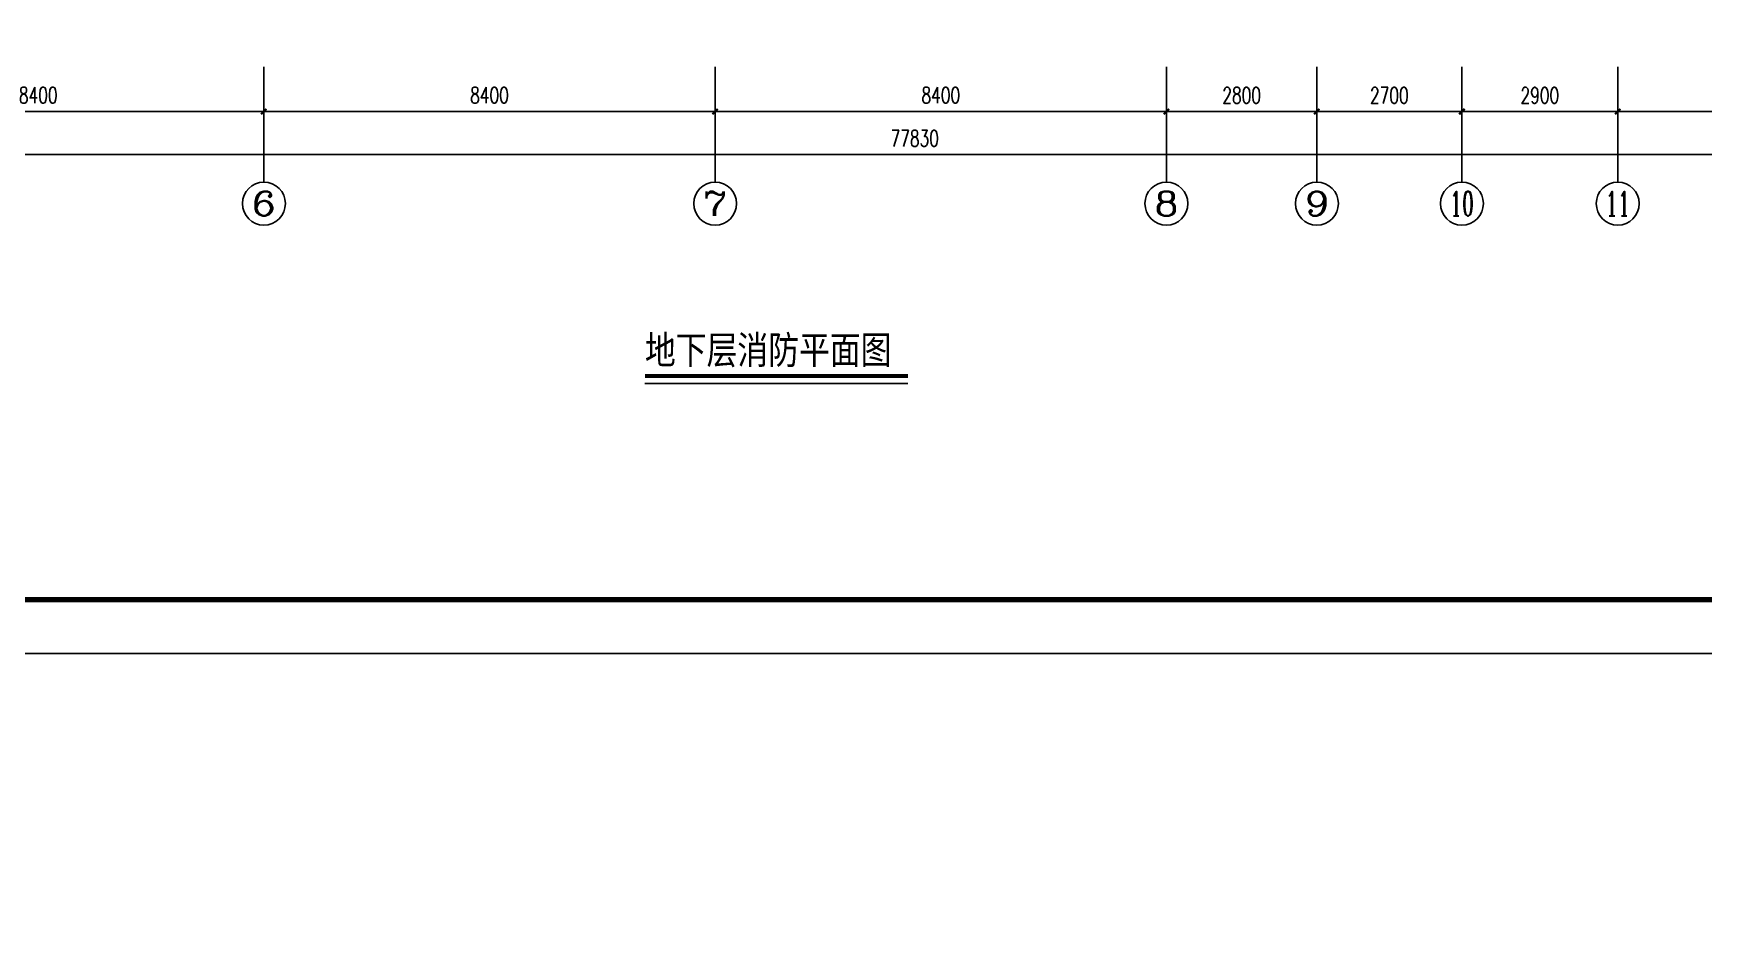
# Model space of a CAD drawing. Extents: x 2166032 to 5302137, y 581493 to 2416206.
# Drawn here: x 2587574 to 2618663, y 1240587 to 1257369 of the extents above; entities that cross this region are included whole.
import ezdxf
from ezdxf.enums import TextEntityAlignment as Align

# ---------------------------------------------------------------- set-up
doc = ezdxf.new("R2010")
doc.units = 0
doc.header["$LTSCALE"] = 1000
doc.header["$MEASUREMENT"] = 0
for name, color, linetype in [('AXIS', 3, 'Continuous'), ('AXIS_TEXT', 7, 'Continuous'), ('DIM_SYMB', 3, 'Continuous'), ('PUB_TITLE', 137, 'Continuous'), ('TEL_TEXT', 7, 'Continuous')]:
    doc.layers.add(name, color=color, linetype=linetype)
doc.styles.add('_TCH_AXIS', font='complex_.ttf')
doc.styles.add('COMPLEX', font='complex_.ttf')
doc.styles.add('DIM_FONT', font='simplex_.ttf', dxfattribs={"width": 0.7})
doc.styles.add('hz（黑）', font='simhei.ttf', dxfattribs={"width": 0.8})
doc.dimstyles.new('DIMN', dxfattribs={"dimtxt": 300, "dimasz": 100, "dimexe": 250, "dimexo": 300, "dimgap": 150, "dimtad": 1, "dimdec": 0, "dimzin": 0, "dimdsep": 46, "dimtxsty": 'DIM_FONT', "dimblk": 'ARCHTICK', "dimcen": 0.09, "dimclrt": 7, "dimazin": 2, "dimtfac": 1, "dimtdec": 0, "dimtix": 1, "dimtmove": 2, "dimatfit": 3, "dimldrblk": 'ARCHTICK', "dimfxl": 1, "dimtolj": 1, "dimtzin": 0, "dimarcsym": 0})

# ---------------------------------------------------------------- blocks, each defined once
blk = doc.blocks.new('_ArchTick')
at = {"color": 0, "linetype": 'ByBlock', "const_width": 0.4}
blk.add_lwpolyline([(-0.5, -0.5), (0.5, 0.5)], dxfattribs=at)
blk = doc.blocks.new('*D2653')
at = {"layer": 'AXIS', "color": 0, "lineweight": -2}
for p, q in [((2583464, 1256748), (2583464, 1255665)), ((2591864, 1256748), (2591864, 1255665)), ((2583464, 1255915), (2591864, 1255915))]:
    blk.add_line(p, q, dxfattribs=at)
at = {"layer": 'Defpoints', "color": 0}
for p in [(2583464, 1257048), (2591864, 1257048), (2591864, 1255915)]:
    blk.add_point(p, dxfattribs=at)
at = {"layer": 'AXIS', "color": 0, "lineweight": -2, "xscale": 100, "yscale": 100, "zscale": 100, "rotation": 180}
blk.add_blockref('_ArchTick', (2583464, 1255915), dxfattribs=at)
at = {"layer": 'AXIS', "color": 0, "lineweight": -2, "xscale": 100, "yscale": 100, "zscale": 100}
blk.add_blockref('_ArchTick', (2591864, 1255915), dxfattribs=at)
at = {"layer": 'AXIS', "color": 7, "insert": (2587664, 1256220), "char_height": 300, "attachment_point": 5, "style": 'DIM_FONT'}
blk.add_mtext('\\A1;8400', dxfattribs=at)
blk = doc.blocks.new('*D2654')
at = {"layer": 'AXIS', "color": 0, "lineweight": -2}
for p, q in [((2591864, 1256748), (2591864, 1255665)), ((2600264, 1256748), (2600264, 1255665)), ((2591864, 1255915), (2600264, 1255915))]:
    blk.add_line(p, q, dxfattribs=at)
at = {"layer": 'Defpoints', "color": 0}
for p in [(2591864, 1257048), (2600264, 1257048), (2600264, 1255915)]:
    blk.add_point(p, dxfattribs=at)
at = {"layer": 'AXIS', "color": 0, "lineweight": -2, "xscale": 100, "yscale": 100, "zscale": 100, "rotation": 180}
blk.add_blockref('_ArchTick', (2591864, 1255915), dxfattribs=at)
at = {"layer": 'AXIS', "color": 0, "lineweight": -2, "xscale": 100, "yscale": 100, "zscale": 100}
blk.add_blockref('_ArchTick', (2600264, 1255915), dxfattribs=at)
at = {"layer": 'AXIS', "color": 7, "insert": (2596064, 1256220), "char_height": 300, "attachment_point": 5, "style": 'DIM_FONT'}
blk.add_mtext('\\A1;8400', dxfattribs=at)
blk = doc.blocks.new('*D2655')
at = {"layer": 'AXIS', "color": 0, "lineweight": -2}
for p, q in [((2600264, 1256748), (2600264, 1255665)), ((2608664, 1256748), (2608664, 1255665)), ((2600264, 1255915), (2608664, 1255915))]:
    blk.add_line(p, q, dxfattribs=at)
at = {"layer": 'Defpoints', "color": 0}
for p in [(2600264, 1257048), (2608664, 1257048), (2608664, 1255915)]:
    blk.add_point(p, dxfattribs=at)
at = {"layer": 'AXIS', "color": 0, "lineweight": -2, "xscale": 100, "yscale": 100, "zscale": 100, "rotation": 180}
blk.add_blockref('_ArchTick', (2600264, 1255915), dxfattribs=at)
at = {"layer": 'AXIS', "color": 0, "lineweight": -2, "xscale": 100, "yscale": 100, "zscale": 100}
blk.add_blockref('_ArchTick', (2608664, 1255915), dxfattribs=at)
at = {"layer": 'AXIS', "color": 7, "insert": (2604464, 1256220), "char_height": 300, "attachment_point": 5, "style": 'DIM_FONT'}
blk.add_mtext('\\A1;8400', dxfattribs=at)
blk = doc.blocks.new('*D2656')
at = {"layer": 'AXIS', "color": 0, "lineweight": -2}
for p, q in [((2608664, 1256748), (2608664, 1255665)), ((2611464, 1256748), (2611464, 1255665)), ((2608664, 1255915), (2611464, 1255915))]:
    blk.add_line(p, q, dxfattribs=at)
at = {"layer": 'Defpoints', "color": 0}
for p in [(2608664, 1257048), (2611464, 1257048), (2611464, 1255915)]:
    blk.add_point(p, dxfattribs=at)
at = {"layer": 'AXIS', "color": 0, "lineweight": -2, "xscale": 100, "yscale": 100, "zscale": 100, "rotation": 180}
blk.add_blockref('_ArchTick', (2608664, 1255915), dxfattribs=at)
at = {"layer": 'AXIS', "color": 0, "lineweight": -2, "xscale": 100, "yscale": 100, "zscale": 100}
blk.add_blockref('_ArchTick', (2611464, 1255915), dxfattribs=at)
at = {"layer": 'AXIS', "color": 7, "insert": (2610064, 1256217), "char_height": 300, "attachment_point": 5, "style": 'DIM_FONT'}
blk.add_mtext('\\A1;2800', dxfattribs=at)
blk = doc.blocks.new('*D2657')
at = {"layer": 'AXIS', "color": 0, "lineweight": -2}
for p, q in [((2611464, 1256748), (2611464, 1255665)), ((2614164, 1256748), (2614164, 1255665)), ((2611464, 1255915), (2614164, 1255915))]:
    blk.add_line(p, q, dxfattribs=at)
at = {"layer": 'Defpoints', "color": 0}
for p in [(2611464, 1257048), (2614164, 1257048), (2614164, 1255915)]:
    blk.add_point(p, dxfattribs=at)
at = {"layer": 'AXIS', "color": 0, "lineweight": -2, "xscale": 100, "yscale": 100, "zscale": 100, "rotation": 180}
blk.add_blockref('_ArchTick', (2611464, 1255915), dxfattribs=at)
at = {"layer": 'AXIS', "color": 0, "lineweight": -2, "xscale": 100, "yscale": 100, "zscale": 100}
blk.add_blockref('_ArchTick', (2614164, 1255915), dxfattribs=at)
at = {"layer": 'AXIS', "color": 7, "insert": (2612814, 1256217), "char_height": 300, "attachment_point": 5, "style": 'DIM_FONT'}
blk.add_mtext('\\A1;2700', dxfattribs=at)
blk = doc.blocks.new('*D2658')
at = {"layer": 'AXIS', "color": 0, "lineweight": -2}
for p, q in [((2614164, 1256748), (2614164, 1255665)), ((2617064, 1256748), (2617064, 1255665)), ((2614164, 1255915), (2617064, 1255915))]:
    blk.add_line(p, q, dxfattribs=at)
at = {"layer": 'Defpoints', "color": 0}
for p in [(2614164, 1257048), (2617064, 1257048), (2617064, 1255915)]:
    blk.add_point(p, dxfattribs=at)
at = {"layer": 'AXIS', "color": 0, "lineweight": -2, "xscale": 100, "yscale": 100, "zscale": 100, "rotation": 180}
blk.add_blockref('_ArchTick', (2614164, 1255915), dxfattribs=at)
at = {"layer": 'AXIS', "color": 0, "lineweight": -2, "xscale": 100, "yscale": 100, "zscale": 100}
blk.add_blockref('_ArchTick', (2617064, 1255915), dxfattribs=at)
at = {"layer": 'AXIS', "color": 7, "insert": (2615614, 1256217), "char_height": 300, "attachment_point": 5, "style": 'DIM_FONT'}
blk.add_mtext('\\A1;2900', dxfattribs=at)
blk = doc.blocks.new('*D2659')
at = {"layer": 'AXIS', "color": 0, "lineweight": -2}
for p, q in [((2617064, 1256748), (2617064, 1255665)), ((2625464, 1256748), (2625464, 1255665)), ((2617064, 1255915), (2625464, 1255915))]:
    blk.add_line(p, q, dxfattribs=at)
at = {"layer": 'Defpoints', "color": 0}
for p in [(2617064, 1257048), (2625464, 1257048), (2625464, 1255915)]:
    blk.add_point(p, dxfattribs=at)
at = {"layer": 'AXIS', "color": 0, "lineweight": -2, "xscale": 100, "yscale": 100, "zscale": 100, "rotation": 180}
blk.add_blockref('_ArchTick', (2617064, 1255915), dxfattribs=at)
at = {"layer": 'AXIS', "color": 0, "lineweight": -2, "xscale": 100, "yscale": 100, "zscale": 100}
blk.add_blockref('_ArchTick', (2625464, 1255915), dxfattribs=at)
at = {"layer": 'AXIS', "color": 7, "insert": (2621264, 1256220), "char_height": 300, "attachment_point": 5, "style": 'DIM_FONT'}
blk.add_mtext('\\A1;8400', dxfattribs=at)
blk = doc.blocks.new('*D2663')
at = {"layer": 'AXIS', "color": 0, "lineweight": -2}
for p, q in [((2565064, 1256448), (2565064, 1254865)), ((2642894, 1256448), (2642894, 1254865)), ((2565064, 1255115), (2642894, 1255115))]:
    blk.add_line(p, q, dxfattribs=at)
at = {"layer": 'Defpoints', "color": 0}
for p in [(2565064, 1256748), (2642894, 1256748), (2642894, 1255115)]:
    blk.add_point(p, dxfattribs=at)
at = {"layer": 'AXIS', "color": 0, "lineweight": -2, "xscale": 100, "yscale": 100, "zscale": 100, "rotation": 180}
blk.add_blockref('_ArchTick', (2565064, 1255115), dxfattribs=at)
at = {"layer": 'AXIS', "color": 0, "lineweight": -2, "xscale": 100, "yscale": 100, "zscale": 100}
blk.add_blockref('_ArchTick', (2642894, 1255115), dxfattribs=at)
at = {"layer": 'AXIS', "color": 7, "insert": (2603979, 1255417), "char_height": 300, "attachment_point": 5, "style": 'DIM_FONT'}
blk.add_mtext('\\A1;77830', dxfattribs=at)
blk = doc.blocks.new('_AXISO')
blk.add_circle((0, 0), 0.5)
at = {"layer": 'AXIS_TEXT', "style": 'COMPLEX', "width": 1.171875}
blk.add_attdef('A', text='', height=0.56, dxfattribs=at).set_placement((-0.25, -0.28), (0.25, -0.28), align=Align.FIT)

msp = doc.modelspace()

# ---------------------------------------------------------------- linework, layer by layer
msp.add_circle((2604640.5, 1020101.3), 438608.5)
at = {"layer": 'AXIS'}
for p, q in [((2591864.3, 1256747.9), (2591864.3, 1254603)), ((2600264.3, 1256747.9), (2600264.3, 1254603)), ((2608664.3, 1256747.9), (2608664.3, 1254603)), ((2611464.3, 1256747.9), (2611464.3, 1254603)), ((2614164.3, 1256747.9), (2614164.3, 1254603)), ((2617064.3, 1256747.9), (2617064.3, 1254603))]:
    msp.add_line(p, q, dxfattribs=at)
at = {"layer": 'DIM_SYMB', "const_width": 70}
msp.add_lwpolyline([(2598956.6, 1250995.6), (2603853.1, 1250995.6)], dxfattribs=at)
at = {"layer": 'DIM_SYMB'}
msp.add_lwpolyline([(2598956.6, 1250855.6), (2603853.1, 1250855.6)], dxfattribs=at)
at = {"layer": 'PUB_TITLE'}
msp.add_lwpolyline([(2552565.3, 1245835.7), (2657665.3, 1245835.7), (2657665.3, 1305235.7), (2552565.3, 1305235.7)], close=True, dxfattribs=at)
at = {"layer": 'PUB_TITLE', "const_width": 100}
msp.add_lwpolyline([(2555065.3, 1246835.7), (2656665.3, 1246835.7), (2656665.3, 1304235.7), (2555065.3, 1304235.7)], close=True, dxfattribs=at)

# ---------------------------------------------------------------- block references
at = {"layer": 'AXIS'}
ref = msp.add_blockref('_AXISO', (2591864.3, 1254203), dxfattribs=dict(at, xscale=800, yscale=800, zscale=800))
ref.add_attrib('A', '6', dxfattribs={"layer": 'AXIS_TEXT', "height": 452.5, "style": '_TCH_AXIS', "width": 1.049113}).set_placement((2591638.1, 1253976.7), (2592090.6, 1253976.7), align=Align.FIT)
ref = msp.add_blockref('_AXISO', (2600264.3, 1254203), dxfattribs=dict(at, xscale=800, yscale=800, zscale=800))
ref.add_attrib('A', '7', dxfattribs={"layer": 'AXIS_TEXT', "height": 452.5, "style": '_TCH_AXIS', "width": 1.049113}).set_placement((2600038.1, 1253976.7), (2600490.6, 1253976.7), align=Align.FIT)
ref = msp.add_blockref('_AXISO', (2608664.3, 1254203), dxfattribs=dict(at, xscale=800, yscale=800, zscale=800))
ref.add_attrib('A', '8', dxfattribs={"layer": 'AXIS_TEXT', "height": 452.5, "style": '_TCH_AXIS', "width": 1.049113}).set_placement((2608438.1, 1253976.7), (2608890.6, 1253976.7), align=Align.FIT)
ref = msp.add_blockref('_AXISO', (2611464.3, 1254203), dxfattribs=dict(at, xscale=800, yscale=800, zscale=800))
ref.add_attrib('A', '9', dxfattribs={"layer": 'AXIS_TEXT', "height": 452.5, "style": '_TCH_AXIS', "width": 1.049113}).set_placement((2611238.1, 1253976.7), (2611690.6, 1253976.7), align=Align.FIT)
ref = msp.add_blockref('_AXISO', (2614164.3, 1254203), dxfattribs=dict(at, xscale=800, yscale=800, zscale=800))
ref.add_attrib('A', '10', dxfattribs={"layer": 'AXIS_TEXT', "height": 452.55, "style": '_TCH_AXIS', "width": 0.597514}).set_placement((2613938.1, 1253976.7), (2614390.6, 1253976.7), align=Align.FIT)
ref = msp.add_blockref('_AXISO', (2617064.3, 1254203), dxfattribs=dict(at, xscale=800, yscale=800, zscale=800))
ref.add_attrib('A', '11', dxfattribs={"layer": 'AXIS_TEXT', "height": 452.55, "style": '_TCH_AXIS', "width": 0.694043}).set_placement((2616838.1, 1253976.7), (2617290.6, 1253976.7), align=Align.FIT)

# ---------------------------------------------------------------- texts
at = {"layer": 'TEL_TEXT', "style": 'hz（黑）', "width": 0.8}
msp.add_text('地下层消防平面图', height=525.74, dxfattribs=at).set_placement((2598956.6, 1251218.3, 0))

# ---------------------------------------------------------------- dimensions: what is measured, and where the dimension line sits
at = {"layer": 'AXIS'}
for p1, p2, distance, picture, middle in [((2583464.3, 1257047.9), (2591864.3, 1257047.9), -1132.4, '*D2653', (2587664.3, 1256220.3)), ((2591864.3, 1257047.9), (2600264.3, 1257047.9), -1132.4, '*D2654', (2596064.3, 1256220.3)), ((2600264.3, 1257047.9), (2608664.3, 1257047.9), -1132.4, '*D2655', (2604464.3, 1256220.3)), ((2608664.3, 1257047.9), (2611464.3, 1257047.9), -1132.4, '*D2656', (2610064.3, 1256216.8)), ((2611464.3, 1257047.9), (2614164.3, 1257047.9), -1132.4, '*D2657', (2612814.3, 1256216.8)), ((2614164.3, 1257047.9), (2617064.3, 1257047.9), -1132.4, '*D2658', (2615614.3, 1256216.8)), ((2617064.3, 1257047.9), (2625464.3, 1257047.9), -1132.4, '*D2659', (2621264.3, 1256220.3)), ((2565064.3, 1256747.9), (2642894.3, 1256747.9), -1632.4, '*D2663', (2603979.3, 1255416.8))]:
    dim = msp.add_aligned_dim(p1=p1, p2=p2, distance=distance, dimstyle='DIMN', dxfattribs=at)
    dim.commit()
    dim.dimension.update_dxf_attribs({"geometry": picture, "text_midpoint": middle})

doc.saveas('drawing.dxf')
